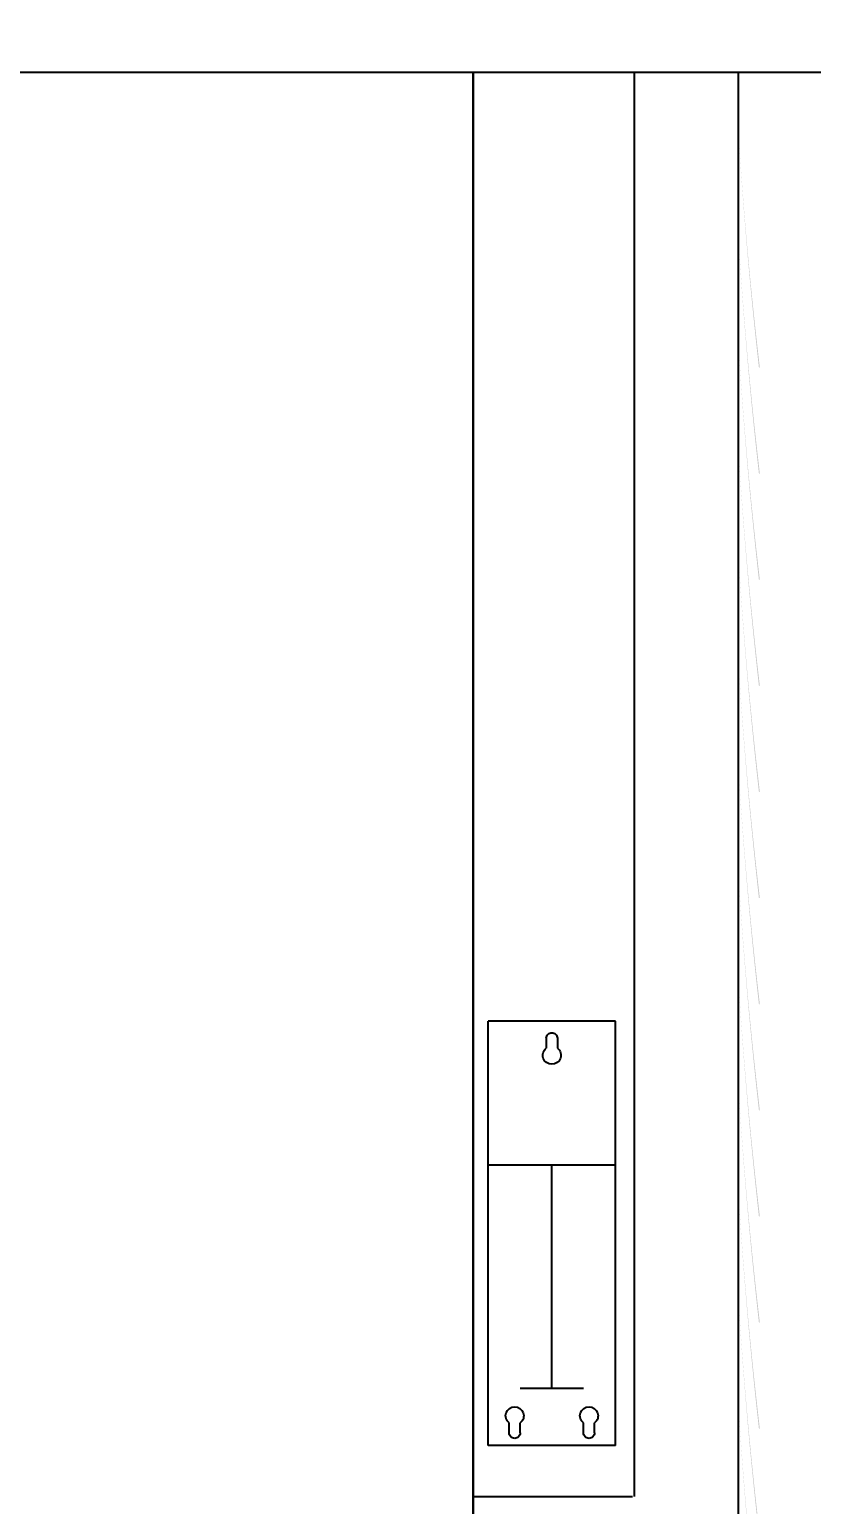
# Model space of a CAD drawing. Header units: millimetres. Extents: x 13515 to 183937, y -33900 to -660.
# Drawn here: x 82300 to 83037, y -17059 to -15669 of the extents above; entities that cross this region are included whole.
import ezdxf

# ---------------------------------------------------------------- set-up
doc = ezdxf.new("R2010")
doc.units = ezdxf.units.MM
doc.header["$LTSCALE"] = 100
doc.header["$MEASUREMENT"] = 0
doc.header["$PDSIZE"] = -10
doc.layers.get('0').update_dxf_attribs({"linetype": 'CONTINUOUS'})
doc.layers.get('Defpoints').update_dxf_attribs({"color": 171, "linetype": 'CONTINUOUS'})
for name, color, linetype in [('5HAT', 5, 'CONTINUOUS'), ('COL', 2, 'CONTINUOUS'), ('ELE5', 7, 'CONTINUOUS'), ('NDIM', 7, 'CONTINUOUS'), ('XR-단면도$0$㈜SE&C 기둥', 2, 'CONTINUOUS')]:
    doc.layers.add(name, color=color, linetype=linetype)
doc.styles.add('CGS', font='cgse', dxfattribs={"bigfont": 'cgs'})
doc.styles.add('나눔바른고딕', font='NanumBarunGothic.ttf')
doc.dimstyles.new('NDIM 1200', dxfattribs={"dimscale": 75, "dimtxt": 3, "dimasz": 1, "dimexe": 2, "dimexo": 2, "dimgap": 1, "dimtad": 1, "dimdec": 0, "dimdsep": 46, "dimtxsty": 'CGS', "dimblk": 'DOT0', "dimcen": 1, "dimdle": 8, "dimclrd": 256, "dimclre": 256, "dimclrt": 256, "dimadec": 0, "dimazin": 0, "dimtfac": 1, "dimtdec": 0, "dimtix": 1, "dimtmove": 2, "dimatfit": 3, "dimldrblk": 'DOT0', "dimfxl": 1, "dimtolj": 1, "dimtzin": 0, "dimlwd": -1, "dimlwe": -1, "dimarcsym": 0})

# ---------------------------------------------------------------- blocks, each defined once
blk = doc.blocks.new('DOT0')
blk.add_line((-3, 0), (3, 0))
at = {"color": 6}
blk.add_circle((0, 0), 0.75, dxfattribs=at)
blk = doc.blocks.new('*D411')
at = {"layer": 'Defpoints', "color": 0, "ltscale": 0.4, "transparency": 16777216}
for p in [(92767.9, -14270), (81767.9, -15710), (92767.9, -15710)]:
    blk.add_point(p, dxfattribs=at)
at = {"layer": 'NDIM', "ltscale": 0.4, "transparency": 16777216}
for p, q in [((81767.9, -15590), (81767.9, -14150)), ((92767.9, -15590), (92767.9, -14150)), ((81827.9, -14270), (92707.9, -14270))]:
    blk.add_line(p, q, dxfattribs=at)
at = {"layer": 'NDIM', "ltscale": 0.4, "transparency": 16777216, "xscale": 60, "yscale": 60, "zscale": 60, "rotation": 180}
blk.add_blockref('DOT0', (81767.9, -14270), dxfattribs=at)
at = {"layer": 'NDIM', "ltscale": 0.4, "transparency": 16777216, "xscale": 60, "yscale": 60, "zscale": 60}
blk.add_blockref('DOT0', (92767.9, -14270), dxfattribs=at)
at = {"layer": 'NDIM', "ltscale": 0.4, "transparency": 16777216, "insert": (87267.9, -14112.3), "char_height": 180, "attachment_point": 5, "style": '나눔바른고딕'}
blk.add_mtext('\\A1;11000', dxfattribs=at)
blk = doc.blocks.new('FASDFDSAF')
at = {"layer": '5HAT', "color": 4}
for p, q in [((5533641.2, 4897794.2), (5533641.2, 4898194.2)), ((5533641.2, 4898194.2), (5533761.2, 4898194.2)), ((5533761.2, 4897794.2), (5533761.2, 4898194.2)), ((5533696, 4898178), (5533696, 4898168.7)), ((5533706.5, 4898178), (5533706.5, 4898168.7)), ((5533661, 4897806.2), (5533661, 4897815.5)), ((5533671.5, 4897806.2), (5533671.5, 4897815.5)), ((5533731, 4897806.2), (5533731, 4897815.5)), ((5533741.5, 4897806.2), (5533741.5, 4897815.5)), ((5533641.2, 4897794.2), (5533761.2, 4897794.2))]:
    blk.add_line(p, q, dxfattribs=at)
for centre, radius, start, end in [((5533701.2, 4898178), 5.25, 90, 180.0006), ((5533701.2, 4898178), 5.25, 359.9994, 90), ((5533701.2, 4898162), 8.5, 128.1459, 269.9989), ((5533701.2, 4898162), 8.5, 270.0011, 51.8541), ((5533666.2, 4897822.2), 8.5, 90.0011, 231.8541), ((5533666.2, 4897822.2), 8.5, 308.1459, 89.9989), ((5533736.2, 4897822.2), 8.5, 90.0011, 231.8541), ((5533736.2, 4897822.2), 8.5, 308.1459, 89.9989), ((5533666.2, 4897806.2), 5.25, 179.9994, 270), ((5533666.2, 4897806.2), 5.25, 270, 0.0006), ((5533736.2, 4897806.2), 5.25, 179.9994, 270), ((5533736.2, 4897806.2), 5.25, 270, 0.0006)]:
    blk.add_arc(centre, radius, start, end, dxfattribs=at)

msp = doc.modelspace()

# ---------------------------------------------------------------- hatches: boundary and pattern name
at = {"layer": 'COL'}
for points in [[(82967.9, -15766.9, 0.013757), (82988, -15987.9), (82987.1, -15988, -0.012852)], [(82967.9, -15866.9, 0.013757), (82988, -16087.9), (82987.1, -16088, -0.012852)], [(82967.9, -15966.9, 0.013757), (82988, -16187.9), (82987.1, -16188, -0.012852)], [(82967.9, -15966.9, 0.013757), (82988, -16187.9), (82987.1, -16188, -0.012852)], [(82967.9, -15966.9, 0.013757), (82988, -16187.9), (82987.1, -16188, -0.012852)], [(82967.9, -15966.9, 0.013757), (82988, -16187.9), (82987.1, -16188, -0.012852)], [(82967.9, -15966.9, 0.013757), (82988, -16187.9), (82987.1, -16188, -0.012852)], [(82967.9, -15966.9, 0.013757), (82988, -16187.9), (82987.1, -16188, -0.012852)], [(82967.9, -16066.9, 0.013757), (82988, -16287.9), (82987.1, -16288, -0.012852)], [(82967.9, -16066.9, 0.013757), (82988, -16287.9), (82987.1, -16288, -0.012852)], [(82967.9, -16066.9, 0.013757), (82988, -16287.9), (82987.1, -16288, -0.012852)], [(82967.9, -16066.9, 0.013757), (82988, -16287.9), (82987.1, -16288, -0.012852)], [(82967.9, -16166.9, 0.013757), (82988, -16387.9), (82987.1, -16388, -0.012852)], [(82967.9, -16166.9, 0.013757), (82988, -16387.9), (82987.1, -16388, -0.012852)], [(82967.9, -16266.9, 0.013757), (82988, -16487.9), (82987.1, -16488, -0.012852)], [(82967.9, -16266.9, 0.013757), (82988, -16487.9), (82987.1, -16488, -0.012852)], [(82967.9, -16366.9, 0.013757), (82988, -16587.9), (82987.1, -16588, -0.012852)], [(82967.9, -16366.9, 0.013757), (82988, -16587.9), (82987.1, -16588, -0.012852)], [(82967.9, -16466.9, 0.013757), (82988, -16687.9), (82987.1, -16688, -0.012852)], [(82967.9, -16466.9, 0.013757), (82988, -16687.9), (82987.1, -16688, -0.012852)], [(82967.9, -16566.9, 0.013757), (82988, -16787.9), (82987.1, -16788, -0.012852)], [(82967.9, -16566.9, 0.013757), (82988, -16787.9), (82987.1, -16788, -0.012852)], [(82967.9, -16666.9, 0.013757), (82988, -16887.9), (82987.1, -16888, -0.012852)], [(82967.9, -16766.9, 0.013757), (82988, -16987.9), (82987.1, -16988, -0.012852)], [(82967.9, -16866.9, 0.013757), (82988, -17087.9), (82987.1, -17088, -0.012852)], [(82967.9, -16966.9, 0.013757), (82988, -17187.9), (82987.1, -17188, -0.012852)]]:
    msp.add_hatch(color=252, dxfattribs=at).paths.add_polyline_path(points)

# ---------------------------------------------------------------- linework, layer by layer
at = {"color": 252, "ltscale": 0.002}
msp.add_line((82967.9, -17696.7), (82967.9, -15710), dxfattribs=at)
at = {"layer": '5HAT', "color": 6}
for p, q in [((82717.9, -17052), (82717.9, -15710)), ((82869.9, -17052), (82869.9, -15710)), ((82717.9, -17052), (82867.9, -17052))]:
    msp.add_line(p, q, dxfattribs=at)
at = {"layer": '5HAT', "color": 0}
for p, q in [((82852.1, -16739.8), (82732.1, -16739.8)), ((82792.1, -16949.8), (82792.1, -16739.8)), ((82762.3, -16949.8), (82821.8, -16949.8))]:
    msp.add_line(p, q, dxfattribs=at)
at = {"layer": 'Defpoints', "ltscale": 10000}
msp.add_lwpolyline([(97050, -15710), (77970, -15710), (77970, -31500), (97050, -31500)], close=True, dxfattribs=at)
at = {"layer": 'ELE5', "ltscale": 1000}
msp.add_lwpolyline([(82717.9, -17696.7), (82717.9, -15710)], dxfattribs=at)
at = {"layer": 'XR-단면도$0$㈜SE&C 기둥', "color": 8, "ltscale": 0.5}
msp.add_line((82717.9, -15710), (82717.9, -17696.7), dxfattribs=at)

# ---------------------------------------------------------------- block references
at = {"layer": '5HAT', "color": 0, "xscale": -1}
msp.add_blockref('FASDFDSAF', (5616493.3, -4914798.1), dxfattribs=at)

# ---------------------------------------------------------------- dimensions: what is measured, and where the dimension line sits
at = {"layer": 'NDIM', "ltscale": 0.4}
dim = msp.add_linear_dim(base=(92767.9, -14270), p1=(81767.9, -15710), p2=(92767.9, -15710), dimstyle='NDIM 1200', override={"dimscale": 60, "dimtxsty": '나눔바른고딕'}, dxfattribs=at)
dim.commit()
dim.dimension.update_dxf_attribs({"geometry": '*D411', "text_midpoint": (87267.9, -14112.3)})

doc.saveas('drawing.dxf')
